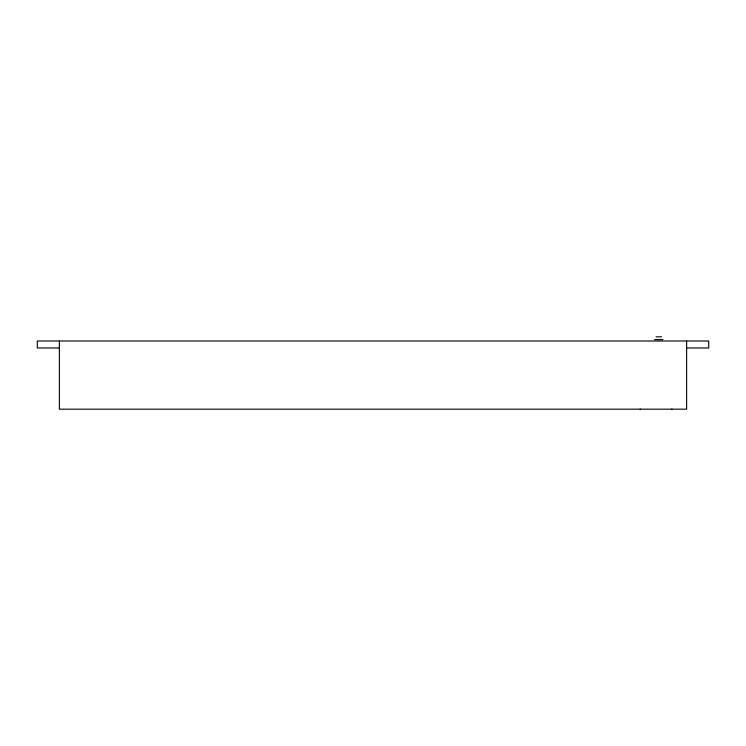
<?xml version="1.0" encoding="UTF-8"?>
<svg xmlns="http://www.w3.org/2000/svg" width="746" height="746" viewBox="0 0 746 746"><rect width="100%" height="100%" fill="white"/><g stroke="black" fill="none" stroke-linecap="round" stroke-linejoin="round"><path stroke-width="1.12" d="M671.689 409.172L671.894 409.172M640.366 409.162L640.152 409.172M656.004 336.828L661.571 336.828M654.615 339.607L662.961 339.607M59.382 347.962L37.3 347.962L37.3 341.006L708.7 341.006L708.7 347.962L686.618 347.962M686.618 341.006L686.618 409.172L59.382 409.172L59.382 341.006"/></g></svg>
